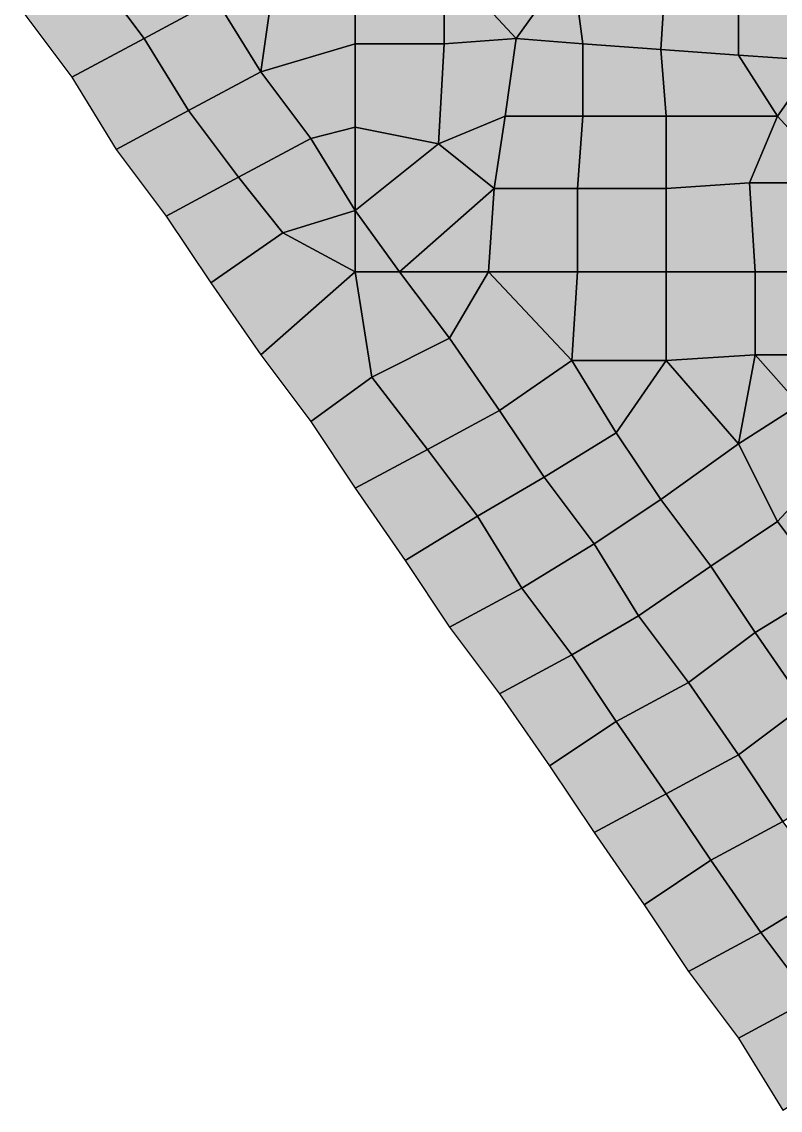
# Model space of a CAD drawing. Header units: metres. Extents: x -7480 to 79269, y -9100 to 45880.
# Drawn here: x 840 to 3570, y 20040 to 23960 of the extents above; entities that cross this region are included whole.
import ezdxf

# ---------------------------------------------------------------- set-up
doc = ezdxf.new("R2010")
doc.units = ezdxf.units.M
doc.layers.add('COLOR_1', color=1, linetype='Continuous')
doc.layers.add('COLOR_181', color=181, linetype='Continuous')

msp = doc.modelspace()

# ---------------------------------------------------------------- hatches: boundary and pattern name
at = {"layer": 'COLOR_1'}
for points in [[(2360, 24180), (2620, 23900), (2820, 24180), (2640, 24380)], [(2040, 23880), (2360, 23880), (2360, 24180), (2040, 24180)], [(2360, 23880), (2620, 23900), (2360, 24180)], [(2620, 23900), (2860, 23880), (2820, 24180)], [(2820, 24180), (2860, 23880), (3140, 23860), (3160, 24160)], [(3140, 23860), (3420, 23840), (3420, 24160), (3160, 24160)], [(3420, 23840), (3700, 23820), (3680, 24160), (3420, 24160)], [(2040, 23580), (2340, 23520), (2360, 23880), (2040, 23880)], [(2040, 23280), (2340, 23520), (2040, 23580)]]:
    msp.add_hatch(color=256, dxfattribs=at).paths.add_polyline_path(points)
at = {"layer": 'COLOR_181'}
for points in [[(1100, 24140), (1280, 23900), (1540, 24040), (1360, 24280)], [(1540, 24040), (1700, 23780), (1760, 24200)], [(1700, 23780), (2040, 23880), (2040, 24180), (1760, 24200)], [(840, 24000), (1020, 23760), (1280, 23900), (1100, 24140)], [(1280, 23900), (1440, 23640), (1700, 23780), (1540, 24040)], [(1020, 23760), (1180, 23500), (1440, 23640), (1280, 23900)], [(1700, 23780), (1880, 23540), (2040, 23580), (2040, 23880)], [(2340, 23520), (2580, 23620), (2620, 23900), (2360, 23880)], [(2580, 23620), (2860, 23620), (2860, 23880), (2620, 23900)], [(2860, 23620), (3160, 23620), (3140, 23860), (2860, 23880)], [(3140, 23860), (3160, 23620), (3560, 23620), (3420, 23840)], [(3420, 23840), (3560, 23620), (3700, 23820)], [(3560, 23620), (3780, 23380), (4040, 23620), (3700, 23820)], [(1440, 23640), (1620, 23400), (1880, 23540), (1700, 23780)], [(1180, 23500), (1360, 23260), (1620, 23400), (1440, 23640)], [(2340, 23520), (2540, 23360), (2580, 23620)], [(2540, 23360), (2840, 23360), (2860, 23620), (2580, 23620)], [(2840, 23360), (3160, 23360), (3160, 23620), (2860, 23620)], [(3160, 23360), (3460, 23380), (3560, 23620), (3160, 23620)], [(3460, 23380), (3780, 23380), (3560, 23620)], [(1880, 23540), (2040, 23280), (2040, 23580)], [(1620, 23400), (1780, 23200), (2040, 23280), (1880, 23540)], [(2040, 23280), (2200, 23060), (2540, 23360), (2340, 23520)], [(1360, 23260), (1520, 23020), (1780, 23200), (1620, 23400)], [(3160, 23060), (3480, 23060), (3460, 23380), (3160, 23360)], [(3460, 23380), (3480, 23060), (3780, 23060), (3780, 23380)], [(2200, 23060), (2520, 23060), (2540, 23360)], [(2520, 23060), (2840, 23060), (2840, 23360), (2540, 23360)], [(2840, 23060), (3160, 23060), (3160, 23360), (2840, 23360)], [(1780, 23200), (2040, 23060), (2040, 23280)], [(2040, 23060), (2200, 23060), (2040, 23280)], [(1520, 23020), (1700, 22760), (2040, 23060), (1780, 23200)], [(1700, 22760), (1880, 22520), (2100, 22680), (2040, 23060)], [(2040, 23060), (2100, 22680), (2380, 22820), (2200, 23060)], [(2200, 23060), (2380, 22820), (2520, 23060)], [(2380, 22820), (2560, 22560), (2820, 22740), (2520, 23060)], [(2520, 23060), (2820, 22740), (2840, 23060)], [(2820, 22740), (3160, 22740), (3160, 23060), (2840, 23060)], [(3160, 22740), (3480, 22760), (3480, 23060), (3160, 23060)], [(3480, 22760), (3800, 22760), (3780, 23060), (3480, 23060)], [(2100, 22680), (2300, 22420), (2560, 22560), (2380, 22820)], [(2560, 22560), (2720, 22320), (2980, 22480), (2820, 22740)], [(2820, 22740), (2980, 22480), (3160, 22740)], [(2980, 22480), (3140, 22240), (3420, 22440), (3160, 22740)], [(3160, 22740), (3420, 22440), (3480, 22760)], [(3420, 22440), (3640, 22580), (3480, 22760)], [(3480, 22760), (3640, 22580), (3800, 22760)], [(1880, 22520), (2040, 22280), (2300, 22420), (2100, 22680)], [(3420, 22440), (3560, 22160), (3800, 22420), (3640, 22580)], [(2300, 22420), (2480, 22180), (2720, 22320), (2560, 22560)], [(2720, 22320), (2900, 22080), (3140, 22240), (2980, 22480)], [(3140, 22240), (3320, 22000), (3560, 22160), (3420, 22440)], [(2040, 22280), (2220, 22020), (2480, 22180), (2300, 22420)], [(3560, 22160), (3740, 21920), (3940, 22120), (3800, 22420)], [(2480, 22180), (2640, 21920), (2900, 22080), (2720, 22320)], [(2900, 22080), (3060, 21820), (3320, 22000), (3140, 22240)], [(2220, 22020), (2380, 21780), (2640, 21920), (2480, 22180)], [(3320, 22000), (3480, 21760), (3740, 21920), (3560, 22160)], [(2640, 21920), (2820, 21680), (3060, 21820), (2900, 22080)], [(3060, 21820), (3240, 21580), (3480, 21760), (3320, 22000)], [(2380, 21780), (2560, 21540), (2820, 21680), (2640, 21920)], [(3480, 21760), (3660, 21500), (3900, 21680), (3740, 21920)], [(2820, 21680), (2980, 21440), (3240, 21580), (3060, 21820)], [(3240, 21580), (3420, 21320), (3660, 21500), (3480, 21760)], [(2560, 21540), (2740, 21280), (2980, 21440), (2820, 21680)], [(2980, 21440), (3160, 21180), (3420, 21320), (3240, 21580)], [(3420, 21320), (3580, 21080), (3840, 21260), (3660, 21500)], [(2740, 21280), (2900, 21040), (3160, 21180), (2980, 21440)], [(3160, 21180), (3320, 20940), (3580, 21080), (3420, 21320)], [(2900, 21040), (3080, 20780), (3320, 20940), (3160, 21180)], [(3320, 20940), (3500, 20680), (3760, 20840), (3580, 21080)], [(3080, 20780), (3240, 20540), (3500, 20680), (3320, 20940)], [(3500, 20680), (3680, 20440), (3920, 20580), (3760, 20840)], [(3240, 20540), (3420, 20300), (3680, 20440), (3500, 20680)], [(3420, 20300), (3580, 20040), (3840, 20200), (3680, 20440)]]:
    msp.add_hatch(color=256, dxfattribs=at).paths.add_polyline_path(points)

# ---------------------------------------------------------------- linework, layer by layer
at = {"layer": 'COLOR_1'}
for points in [[(2360, 24180), (2620, 23900), (2820, 24180), (2640, 24380)], [(2040, 23880), (2360, 23880), (2360, 24180), (2040, 24180)], [(2360, 23880), (2620, 23900), (2360, 24180)], [(2620, 23900), (2860, 23880), (2820, 24180)], [(2820, 24180), (2860, 23880), (3140, 23860), (3160, 24160)], [(3140, 23860), (3420, 23840), (3420, 24160), (3160, 24160)], [(3420, 23840), (3700, 23820), (3680, 24160), (3420, 24160)], [(2040, 23580), (2340, 23520), (2360, 23880), (2040, 23880)], [(2040, 23280), (2340, 23520), (2040, 23580)]]:
    msp.add_lwpolyline(points, close=True, dxfattribs=at)
at = {"layer": 'COLOR_181'}
for points in [[(1100, 24140), (1280, 23900), (1540, 24040), (1360, 24280)], [(1540, 24040), (1700, 23780), (1760, 24200)], [(1700, 23780), (2040, 23880), (2040, 24180), (1760, 24200)], [(840, 24000), (1020, 23760), (1280, 23900), (1100, 24140)], [(1280, 23900), (1440, 23640), (1700, 23780), (1540, 24040)], [(1020, 23760), (1180, 23500), (1440, 23640), (1280, 23900)], [(1700, 23780), (1880, 23540), (2040, 23580), (2040, 23880)], [(2340, 23520), (2580, 23620), (2620, 23900), (2360, 23880)], [(2580, 23620), (2860, 23620), (2860, 23880), (2620, 23900)], [(2860, 23620), (3160, 23620), (3140, 23860), (2860, 23880)], [(3140, 23860), (3160, 23620), (3560, 23620), (3420, 23840)], [(3420, 23840), (3560, 23620), (3700, 23820)], [(3560, 23620), (3780, 23380), (4040, 23620), (3700, 23820)], [(1440, 23640), (1620, 23400), (1880, 23540), (1700, 23780)], [(1180, 23500), (1360, 23260), (1620, 23400), (1440, 23640)], [(2340, 23520), (2540, 23360), (2580, 23620)], [(2540, 23360), (2840, 23360), (2860, 23620), (2580, 23620)], [(2840, 23360), (3160, 23360), (3160, 23620), (2860, 23620)], [(3160, 23360), (3460, 23380), (3560, 23620), (3160, 23620)], [(3460, 23380), (3780, 23380), (3560, 23620)], [(1880, 23540), (2040, 23280), (2040, 23580)], [(1620, 23400), (1780, 23200), (2040, 23280), (1880, 23540)], [(2040, 23280), (2200, 23060), (2540, 23360), (2340, 23520)], [(1360, 23260), (1520, 23020), (1780, 23200), (1620, 23400)], [(3160, 23060), (3480, 23060), (3460, 23380), (3160, 23360)], [(3460, 23380), (3480, 23060), (3780, 23060), (3780, 23380)], [(2200, 23060), (2520, 23060), (2540, 23360)], [(2520, 23060), (2840, 23060), (2840, 23360), (2540, 23360)], [(2840, 23060), (3160, 23060), (3160, 23360), (2840, 23360)], [(1780, 23200), (2040, 23060), (2040, 23280)], [(2040, 23060), (2200, 23060), (2040, 23280)], [(1520, 23020), (1700, 22760), (2040, 23060), (1780, 23200)], [(1700, 22760), (1880, 22520), (2100, 22680), (2040, 23060)], [(2040, 23060), (2100, 22680), (2380, 22820), (2200, 23060)], [(2200, 23060), (2380, 22820), (2520, 23060)], [(2380, 22820), (2560, 22560), (2820, 22740), (2520, 23060)], [(2520, 23060), (2820, 22740), (2840, 23060)], [(2820, 22740), (3160, 22740), (3160, 23060), (2840, 23060)], [(3160, 22740), (3480, 22760), (3480, 23060), (3160, 23060)], [(3480, 22760), (3800, 22760), (3780, 23060), (3480, 23060)], [(2100, 22680), (2300, 22420), (2560, 22560), (2380, 22820)], [(2560, 22560), (2720, 22320), (2980, 22480), (2820, 22740)], [(2820, 22740), (2980, 22480), (3160, 22740)], [(2980, 22480), (3140, 22240), (3420, 22440), (3160, 22740)], [(3160, 22740), (3420, 22440), (3480, 22760)], [(3420, 22440), (3640, 22580), (3480, 22760)], [(3480, 22760), (3640, 22580), (3800, 22760)], [(1880, 22520), (2040, 22280), (2300, 22420), (2100, 22680)], [(3420, 22440), (3560, 22160), (3800, 22420), (3640, 22580)], [(2300, 22420), (2480, 22180), (2720, 22320), (2560, 22560)], [(2720, 22320), (2900, 22080), (3140, 22240), (2980, 22480)], [(3140, 22240), (3320, 22000), (3560, 22160), (3420, 22440)], [(2040, 22280), (2220, 22020), (2480, 22180), (2300, 22420)], [(3560, 22160), (3740, 21920), (3940, 22120), (3800, 22420)], [(2480, 22180), (2640, 21920), (2900, 22080), (2720, 22320)], [(2900, 22080), (3060, 21820), (3320, 22000), (3140, 22240)], [(2220, 22020), (2380, 21780), (2640, 21920), (2480, 22180)], [(3320, 22000), (3480, 21760), (3740, 21920), (3560, 22160)], [(2640, 21920), (2820, 21680), (3060, 21820), (2900, 22080)], [(3060, 21820), (3240, 21580), (3480, 21760), (3320, 22000)], [(2380, 21780), (2560, 21540), (2820, 21680), (2640, 21920)], [(3480, 21760), (3660, 21500), (3900, 21680), (3740, 21920)], [(2820, 21680), (2980, 21440), (3240, 21580), (3060, 21820)], [(3240, 21580), (3420, 21320), (3660, 21500), (3480, 21760)], [(2560, 21540), (2740, 21280), (2980, 21440), (2820, 21680)], [(2980, 21440), (3160, 21180), (3420, 21320), (3240, 21580)], [(3420, 21320), (3580, 21080), (3840, 21260), (3660, 21500)], [(2740, 21280), (2900, 21040), (3160, 21180), (2980, 21440)], [(3160, 21180), (3320, 20940), (3580, 21080), (3420, 21320)], [(2900, 21040), (3080, 20780), (3320, 20940), (3160, 21180)], [(3320, 20940), (3500, 20680), (3760, 20840), (3580, 21080)], [(3080, 20780), (3240, 20540), (3500, 20680), (3320, 20940)], [(3500, 20680), (3680, 20440), (3920, 20580), (3760, 20840)], [(3240, 20540), (3420, 20300), (3680, 20440), (3500, 20680)], [(3420, 20300), (3580, 20040), (3840, 20200), (3680, 20440)]]:
    msp.add_lwpolyline(points, close=True, dxfattribs=at)

doc.saveas('drawing.dxf')
